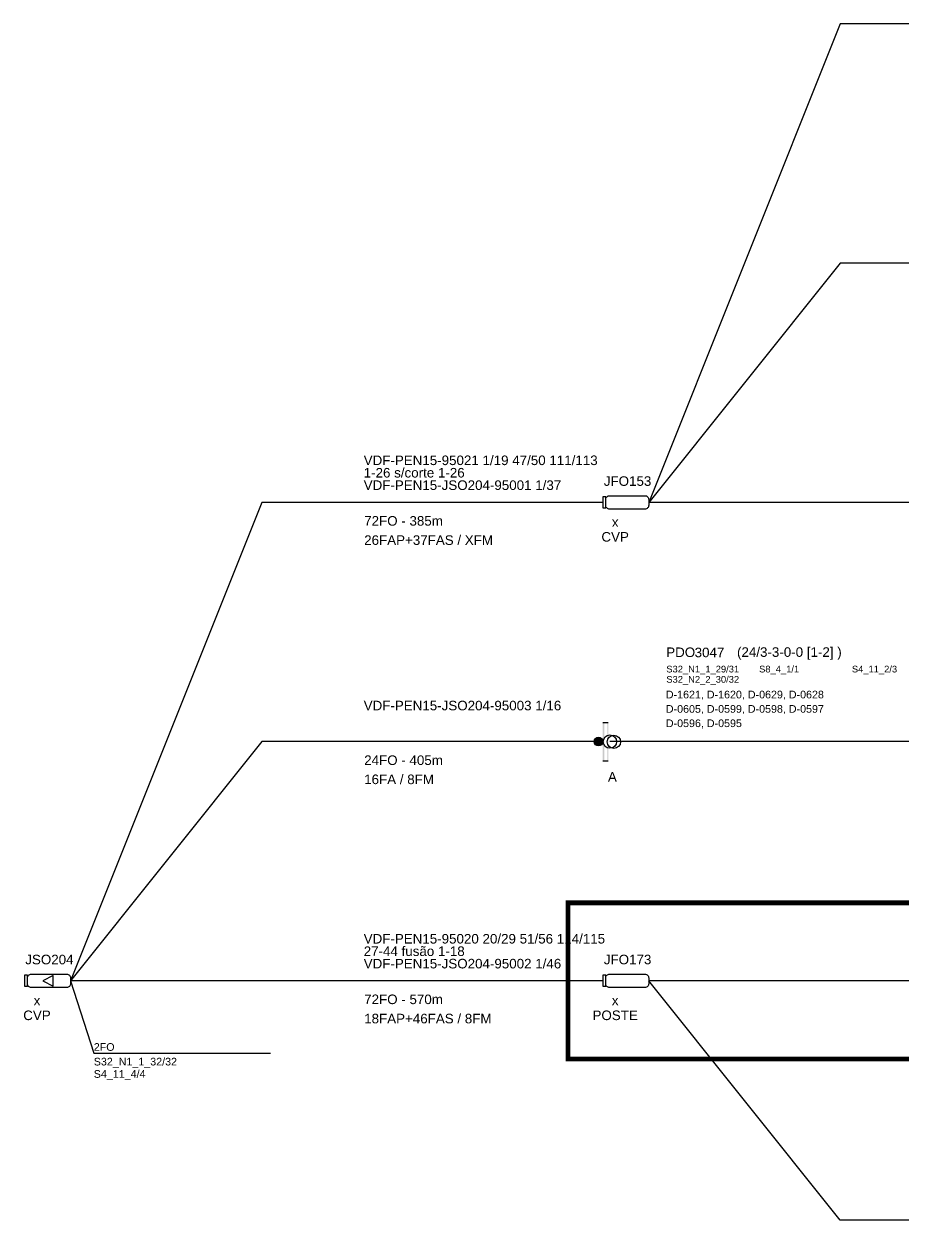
# Model space of a CAD drawing. Header units: millimetres. Extents: x 1437 to 1825, y 762 to 1002.
# Drawn here: x 1436.5 to 1528.4, y 866.6 to 991.6 of the extents above; entities that cross this region are included whole.
import ezdxf
from ezdxf.enums import TextEntityAlignment as Align
from ezdxf.lldxf.tags import DXFTag

# ---------------------------------------------------------------- set-up
doc = ezdxf.new("R2010")
doc.units = ezdxf.units.MM
doc.layers.get('0').update_dxf_attribs({"lineweight": 5})
for name, color, linetype in [('ACOP', 3, 'Continuous'), ('SINOP_AÉREO', 1, 'AEREO2'), ('SINOP_CONDUTA', 1, 'CONDUTA2'), ('SINOP_JSFO', 1, 'Continuous'), ('SINOP_PDO', 1, 'Continuous')]:
    doc.layers.add(name, color=color, linetype=linetype)
doc.styles.add('ARIAL', font='arial.ttf')
doc.styles.add('VDF', font='arial.ttf', dxfattribs={"height": 0.25})
doc.linetypes.add('AEREO2', pattern='A,1,-1,[6,LinesVod.shx,S=0,R=0,X=0,Y=0],-1,1', length=4)
tags = doc.linetypes.add('CONDUTA2', pattern='A,1,-1,[8,LinesVod.shx,S=1,R=0,X=0,Y=0],-1,1', length=4).pattern_tags.tags
tags[16:17] = [DXFTag(74, 4), DXFTag(75, 0), DXFTag(340, '0'), DXFTag(46, 1.0), DXFTag(50, 0.0), DXFTag(44, 0.0), DXFTag(45, 0.0)]
tags[14:15] = [DXFTag(74, 4), DXFTag(75, 0), DXFTag(340, '0'), DXFTag(46, 1.0), DXFTag(50, 0.0), DXFTag(44, 0.0), DXFTag(45, 0.0)]
tags[4:5] = [DXFTag(74, 4), DXFTag(75, 0), DXFTag(340, '0'), DXFTag(46, 1.0), DXFTag(50, 0.0), DXFTag(44, 0.0), DXFTag(45, 0.0)]

# ---------------------------------------------------------------- blocks, each defined once
blk = doc.blocks.new('*U46')
for p, q in [((0, 0), (2.43, -7.55)), ((2.43, -7.55), (20.92, -7.55))]:
    blk.add_line(p, q)
for points in [[(-4.5, 0.58), (-4.8, 0.58), (-4.8, -0.57), (-4.5, -0.57)], [(-1.8, 0.55), (-2.9, 0), (-1.8, -0.55)]]:
    blk.add_lwpolyline(points, close=True)
blk.add_lwpolyline([(-0.4, -0.7), (-4.1, -0.7, -0.414214), (-4.5, -0.3), (-4.5, 0.3, -0.414214), (-4.1, 0.7), (-0.4, 0.7, -0.414214), (0, 0.3), (0, -0.3, -0.414214)], format="xyb", close=True)
for tag, p, height, style in [('CABO_001', (-29.8, 2.6), 1, 'VDF'), ('CABO_002', (-29.8, 1.3), 1, 'VDF'), ('CABO_003', (-29.8, 0), 1, 'VDF'), ('CABO_004', (-29.8, -1.3), 1, 'VDF'), ('CABO_005', (-29.8, -2.6), 1, 'VDF'), ('CABO_CAP_COP', (-29.75, -2.44), 1, 'VDF'), ('FA_FM', (-29.75, -4.44), 1, 'VDF'), ('RS1', (2.43, -8.84), 0.8, 'ARIAL'), ('E1', (14.39, -8.84), 0.8, 'ARIAL'), ('RS2', (2.43, -10.13), 0.8, 'ARIAL'), ('E2', (14.39, -10.13), 0.8, 'ARIAL'), ('RS3', (2.43, -11.42), 0.8, 'ARIAL'), ('E3', (14.39, -11.42), 0.8, 'ARIAL'), ('RS4', (2.43, -12.71), 0.8, 'ARIAL'), ('E4', (14.39, -12.71), 0.8, 'ARIAL'), ('RS5', (2.43, -14), 0.8, 'ARIAL'), ('E5', (14.39, -14), 0.8, 'ARIAL'), ('RS6', (2.43, -15.29), 0.8, 'ARIAL'), ('E6', (14.39, -15.29), 0.8, 'ARIAL'), ('RS7', (2.43, -16.58), 0.8, 'ARIAL'), ('E7', (14.39, -16.58), 0.8, 'ARIAL'), ('RS8', (2.43, -17.88), 0.8, 'ARIAL'), ('E8', (14.39, -17.88), 0.8, 'ARIAL'), ('RS9', (2.43, -19.17), 0.8, 'ARIAL'), ('E9', (14.39, -19.17), 0.8, 'ARIAL')]:
    blk.add_attdef(tag, p, '', height=height, dxfattribs=dict(style=style))
at = {"style": 'VDF'}
for tag, p in [('JSO#', (-2.21, 1.73)), ('M', (-3.51, -2.55)), ('CVP', (-3.51, -4.1))]:
    blk.add_attdef(tag, text='', height=1, dxfattribs=at).set_placement(p, align=Align.CENTER)
blk.add_attdef('R', text='', height=0.8, dxfattribs=at).set_placement((2.43, -7.55), align=Align.BOTTOM_LEFT)
blk = doc.blocks.new('*U42')
blk.add_hatch(color=256).paths.add_polyline_path([(0, 0, 1), (-0.91, 0, 1)])
for p, q in [((0, 2), (0.56, 2)), ((0, -2), (0.56, -2))]:
    blk.add_line(p, q)
blk.add_circle((-0.45, 0), 0.453)
for centre in [(0.74, 0), (1.16, -0.02)]:
    blk.add_ellipse(centre, major_axis=(0, -0.695), ratio=0.99861)
for points in [[(0, 2), (0.15, 2), (0, -2), (0.15, -2)], [(0.46, -2), (0.56, -2), (0.46, 2), (0.56, 2)]]:
    blk.add_solid(points)
at = {"insert": (6.63, 9.84), "char_height": 1, "attachment_point": 1, "style": 'VDF'}
blk.add_mtext_dynamic_manual_height_columns('PDO', width=5.1324, gutter_width=12.5, heights=[0], dxfattribs=at)
at = {"style": 'VDF'}
for tag, p, height in [('JFO_PDO', (9.6, 8.82), 1), ('(CAP/N1-N2-N3-N4)', (14.03, 8.86), 1), ('PP_R', (6.59, 7.32), 0.8), ('SPLITTERS_001', (6.64, 7.23), 0.7), ('FLB', (11.42, 7.32), 0.8), ('SPLITTERS_002', (16.34, 7.23), 0.7), ('SPLITTERS_003', (26.04, 7.23), 0.7), ('SPLITTERS_004', (6.64, 6.16), 0.7), ('SPLITTERS_005', (16.34, 6.16), 0.7), ('SPLITTERS_006', (26.04, 6.15), 0.7), ('SPLITTERS_007', (6.64, 5.09), 0.7), ('SPLITTERS_008', (16.33, 5.1), 0.7), ('SPLITTERS_009', (26.03, 5.1), 0.7), ('CABO_001', (-25, 3.27), 1), ('CABO_002', (-25, 1.97), 1), ('CABO_003', (-25, 0.67), 1), ('CABO_004', (-25, -0.63), 1), ('CABO_005', (-25, -1.93), 1), ('CABO_CAP_COP', (-24.95, -2.44), 1), ('FA_FM', (-24.95, -4.44), 1)]:
    blk.add_attdef(tag, p, '', height=height, dxfattribs=at)
at = {"color": 5, "style": 'VDF'}
for tag, p in [('EDIFICIOS_001', (6.59, 4.52)), ('EDIFICIOS_002', (6.59, 3.02)), ('EDIFICIOS_003', (6.59, 1.52)), ('EDIFICIOS_004', (6.59, 0.02)), ('EDIFICIOS_005', (6.59, -1.46)), ('EDIFICIOS_006', (6.59, -2.92))]:
    blk.add_attdef(tag, p, '', height=0.8, dxfattribs=at)
at = {"style": 'VDF'}
blk.add_attdef('MODELO', text='', height=1, dxfattribs=at).set_placement((1, -4.18), align=Align.CENTER)
blk = doc.blocks.new('*U47')
blk.add_lwpolyline([(-4.5, 0.58), (-4.8, 0.58), (-4.8, -0.57), (-4.5, -0.57)], close=True)
blk.add_lwpolyline([(-0.4, -0.7), (-4.1, -0.7, -0.414214), (-4.5, -0.3), (-4.5, 0.3, -0.414214), (-4.1, 0.7), (-0.4, 0.7, -0.414214), (0, 0.3), (0, -0.3, -0.414214)], format="xyb", close=True)
at = {"style": 'VDF'}
for tag, p in [('CABO_001', (-29.8, 3.9)), ('CABO_002', (-29.8, 2.6)), ('CABO_003', (-29.8, 1.3)), ('CABO_004', (-29.8, 0)), ('CABO_005', (-29.8, -1.3)), ('CABO_CAP_COP', (-29.75, -2.44)), ('FA_FM', (-29.75, -4.44))]:
    blk.add_attdef(tag, p, '', height=1, dxfattribs=at)
for tag, p in [('JFO#', (-2.25, 1.73)), ('M', (-3.51, -2.55)), ('CVP', (-3.51, -4.1))]:
    blk.add_attdef(tag, text='', height=1, dxfattribs=at).set_placement(p, align=Align.CENTER)
blk = doc.blocks.new('*U31')
blk.add_lwpolyline([(-4.5, 0.58), (-4.8, 0.58), (-4.8, -0.57), (-4.5, -0.57)], close=True)
blk.add_lwpolyline([(-0.4, -0.7), (-4.1, -0.7, -0.414214), (-4.5, -0.3), (-4.5, 0.3, -0.414214), (-4.1, 0.7), (-0.4, 0.7, -0.414214), (0, 0.3), (0, -0.3, -0.414214)], format="xyb", close=True)
at = {"style": 'VDF'}
for tag, p in [('CABO_001', (-29.8, 3.9)), ('CABO_002', (-29.8, 2.6)), ('CABO_003', (-29.8, 1.3)), ('CABO_004', (-29.8, 0)), ('CABO_005', (-29.8, -1.3)), ('CABO_CAP_COP', (-29.75, -2.44)), ('FA_FM', (-29.75, -4.44))]:
    blk.add_attdef(tag, p, '', height=1, dxfattribs=at)
for tag, p in [('JFO#', (-2.25, 1.73)), ('M', (-3.51, -2.55)), ('CVP', (-3.51, -4.1))]:
    blk.add_attdef(tag, text='', height=1, dxfattribs=at).set_placement(p, align=Align.CENTER)

msp = doc.modelspace()

# ---------------------------------------------------------------- linework, layer by layer
at = {"layer": 'ACOP', "color": 3, "const_width": 0.5}
msp.add_lwpolyline([(1561.9, 883.46), (1493.43, 883.46), (1493.43, 899.78), (1561.9, 899.78)], close=True, dxfattribs=at)
at = {"layer": 'SINOP_AÉREO', "linetype": 'AEREO2'}
for points in [[(1557.52, 966.62), (1521.87, 966.62), (1501.87, 941.62)], [(1497.07, 941.62), (1461.42, 941.62), (1441.42, 891.62)], [(1553.47, 916.62), (1497.81, 916.62)], [(1497.07, 891.62), (1441.42, 891.62)], [(1557.52, 891.62), (1501.87, 891.62)], [(1557.52, 866.62), (1521.87, 866.62), (1501.87, 891.62)]]:
    msp.add_lwpolyline(points, dxfattribs=at)
at = {"layer": 'SINOP_CONDUTA', "linetype": 'CONDUTA2'}
for points in [[(1557.52, 991.62), (1521.87, 991.62), (1501.87, 941.62)], [(1557.52, 941.62), (1501.87, 941.62)], [(1497.07, 916.62), (1461.42, 916.62), (1441.42, 891.62)]]:
    msp.add_lwpolyline(points, dxfattribs=at)

# ---------------------------------------------------------------- block references
at = {"layer": 'SINOP_JSFO', "color": 4}
ref = msp.add_blockref('*U31', (1501.87, 941.62), dxfattribs=at)
ref.add_attrib('CABO_001', 'VDF-PEN15-95021 1/19 47/50 111/113', (1472.07, 945.52), dxfattribs={"layer": '0', "height": 1, "style": 'VDF'})
ref.add_attrib('CABO_002', '1-26 s/corte 1-26', (1472.07, 944.22), dxfattribs={"layer": '0', "height": 1, "style": 'VDF'})
ref.add_attrib('CABO_003', 'VDF-PEN15-JSO204-95001 1/37', (1472.07, 942.92), dxfattribs={"layer": '0', "height": 1, "style": 'VDF'})
ref.add_attrib('FA_FM', '26FAP+37FAS / XFM', (1472.12, 937.18), dxfattribs={"layer": '0', "height": 1, "style": 'VDF'})
ref.add_attrib('CABO_CAP_COP', '72FO - 385m', (1472.12, 939.19), dxfattribs={"layer": '0', "height": 1, "style": 'VDF'})
ref.add_attrib('M', 'x', dxfattribs={"layer": '0', "height": 1, "style": 'VDF'}).set_placement((1498.36, 939.07), align=Align.CENTER)
ref.add_attrib('JSO#JFO', 'JFO153', dxfattribs={"layer": '0', "height": 1, "style": 'VDF'}).set_placement((1499.66, 943.35), align=Align.CENTER)
ref.add_attrib('CVP', 'CVP', dxfattribs={"layer": '0', "height": 1, "style": 'VDF'}).set_placement((1498.36, 937.52), align=Align.CENTER)
ref = msp.add_blockref('*U47', (1501.87, 891.62), dxfattribs=at)
ref.add_attrib('CABO_001', 'VDF-PEN15-95020 20/29 51/56 114/115', (1472.07, 895.52), dxfattribs={"layer": '0', "height": 1, "style": 'VDF'})
ref.add_attrib('CABO_002', '27-44 fusão 1-18', (1472.07, 894.22), dxfattribs={"layer": '0', "height": 1, "style": 'VDF'})
ref.add_attrib('CABO_003', 'VDF-PEN15-JSO204-95002 1/46', (1472.07, 892.92), dxfattribs={"layer": '0', "height": 1, "style": 'VDF'})
ref.add_attrib('FA_FM', '18FAP+46FAS / 8FM', (1472.12, 887.18), dxfattribs={"layer": '0', "height": 1, "style": 'VDF'})
ref.add_attrib('CABO_CAP_COP', '72FO - 570m', (1472.12, 889.19), dxfattribs={"layer": '0', "height": 1, "style": 'VDF'})
ref.add_attrib('M', 'x', dxfattribs={"layer": '0', "height": 1, "style": 'VDF'}).set_placement((1498.36, 889.07), align=Align.CENTER)
ref.add_attrib('JSO#JFO', 'JFO173', dxfattribs={"layer": '0', "height": 1, "style": 'VDF'}).set_placement((1499.66, 893.35), align=Align.CENTER)
ref.add_attrib('CVP', 'POSTE', dxfattribs={"layer": '0', "height": 1, "style": 'VDF'}).set_placement((1498.36, 887.52), align=Align.CENTER)
ref = msp.add_blockref('*U46', (1441.42, 891.62), dxfattribs=at)
ref.add_attrib('M', 'x', dxfattribs={"layer": '0', "height": 1, "style": 'VDF'}).set_placement((1437.91, 889.07), align=Align.CENTER)
ref.add_attrib('R', '2FO', dxfattribs={"layer": '0', "height": 0.8, "style": 'VDF'}).set_placement((1443.85, 884.07), align=Align.BOTTOM_LEFT)
ref.add_attrib('RS1', 'S32_N1_1_32/32', (1443.85, 882.78), dxfattribs={"layer": '0', "height": 0.8, "style": 'ARIAL'})
ref.add_attrib('RS2', 'S4_11_4/4', (1443.85, 881.49), dxfattribs={"layer": '0', "height": 0.8, "style": 'ARIAL'})
ref.add_attrib('JSO#JFO', 'JSO204', dxfattribs={"layer": '0', "height": 1, "style": 'VDF'}).set_placement((1439.21, 893.35), align=Align.CENTER)
ref.add_attrib('CVP', 'CVP', dxfattribs={"layer": '0', "height": 1, "style": 'VDF'}).set_placement((1437.91, 887.52), align=Align.CENTER)
at = {"layer": 'SINOP_PDO'}
msp.add_blockref('*U42', (1497.07, 916.62), dxfattribs=at).add_auto_attribs({'JFO_PDO': '3047', 'MODELO': 'A', 'CABO_001': 'VDF-PEN15-JSO204-95003 1/16', 'FA_FM': '16FA / 8FM', 'CABO_CAP_COP': '24FO - 405m', '(CAP/N1-N2-N3-N4)': '(24/3-3-0-0 [1-2] )', 'SPLITTERS_001': 'S32_N1_1_29/31', 'SPLITTERS_002': 'S8_4_1/1', 'SPLITTERS_003': 'S4_11_2/3', 'SPLITTERS_004': 'S32_N2_2_30/32', 'EDIFICIOS_001': 'D-1621, D-1620, D-0629, D-0628', 'EDIFICIOS_002': 'D-0605, D-0599, D-0598, D-0597', 'EDIFICIOS_003': 'D-0596, D-0595'})

doc.saveas('drawing.dxf')
